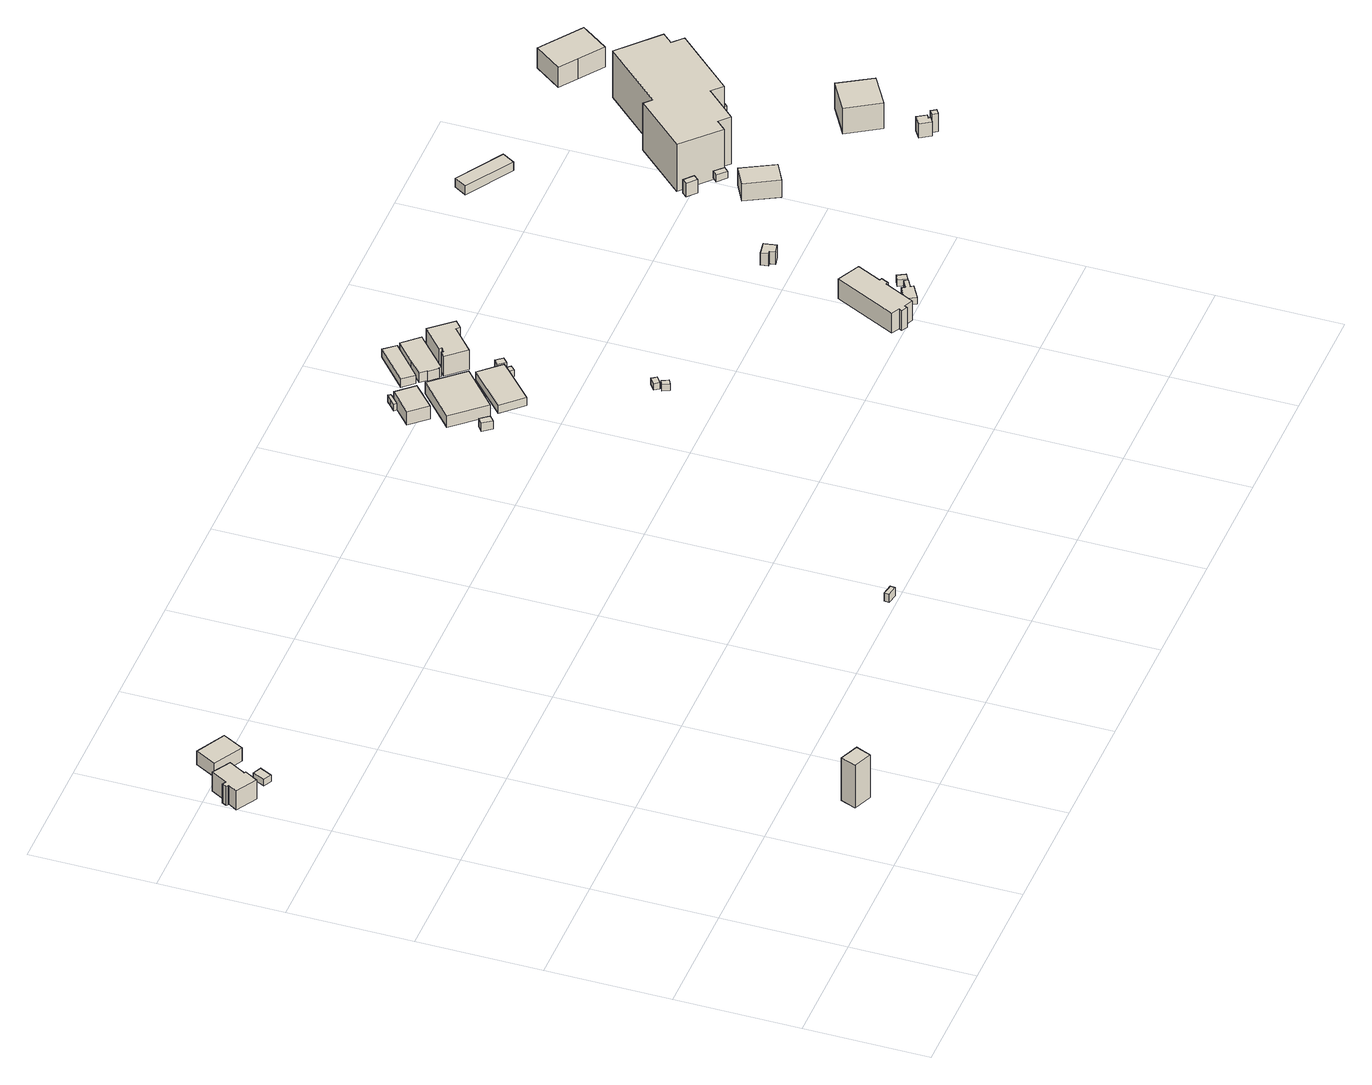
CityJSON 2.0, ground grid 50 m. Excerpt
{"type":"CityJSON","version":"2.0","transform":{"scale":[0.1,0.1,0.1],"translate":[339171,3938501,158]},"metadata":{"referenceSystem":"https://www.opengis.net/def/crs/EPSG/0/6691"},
"CityObjects":{
"building1":{"type":"Building","attributes":{"usage":"452","measuredHeight":23,"storeysAboveGround":1,"BuildingIDAttribute.prefecture":"14","BuildingIDAttribute.city":"14151","BuildingDetailAttribute.totalFloorArea":46.72,"BuildingDetailAttribute.buildingFootprintArea":46.72,"BuildingDetailAttribute.buildingStructureType":"610","BuildingDetailAttribute.buildingStructureOrgType":"2","BuildingDetailAttribute.orgUsage":"193","BuildingDetailAttribute.surveyYear":2015,"BuildingLandSlideRiskAttribute.description":"1","BuildingLandSlideRiskAttribute.areaType":"1"},"geometry":[{"type":"Solid","lod":"1","boundaries":[[[[0,1,2,3]],[[2,4,5,3]],[[1,6,4,2]],[[0,7,6,1]],[[3,5,7,0]],[[4,6,7,5]]]]}]},
"building2":{"type":"Building","attributes":{"usage":"411","measuredHeight":10.3,"storeysAboveGround":2,"BuildingIDAttribute.prefecture":"14","BuildingIDAttribute.city":"14151","BuildingDetailAttribute.totalFloorArea":139.09,"BuildingDetailAttribute.buildingFootprintArea":69.54,"BuildingDetailAttribute.buildingStructureType":"610","BuildingDetailAttribute.buildingStructureOrgType":"2","BuildingDetailAttribute.orgUsage":"10","BuildingDetailAttribute.surveyYear":2015,"BuildingLandSlideRiskAttribute.description":"1","BuildingLandSlideRiskAttribute.areaType":"1"},"geometry":[{"type":"Solid","lod":"1","boundaries":[[[[8,9,10,11,12,13,14,15,16,17,18,19]],[[18,20,21,19]],[[17,22,20,18]],[[16,23,22,17]],[[15,24,23,16]],[[14,25,24,15]],[[13,26,25,14]],[[12,27,26,13]],[[11,28,27,12]],[[10,29,28,11]],[[9,30,29,10]],[[8,31,30,9]],[[19,21,31,8]],[[20,22,23,24,25,26,27,28,29,30,31,21]]]]}]},
"building3":{"type":"Building","attributes":{"BuildingIDAttribute.prefecture":"14","BuildingIDAttribute.city":"14151","BuildingDetailAttribute.surveyYear":2015,"BuildingLandSlideRiskAttribute.description":"1","BuildingLandSlideRiskAttribute.areaType":"1"},"geometry":[{"type":"Solid","lod":"1","boundaries":[[[[32,33,34,35]],[[34,36,37,35]],[[33,38,36,34]],[[32,39,38,33]],[[35,37,39,32]],[[36,38,39,37]]]]}]},
"building4":{"type":"Building","attributes":{"usage":"411","measuredHeight":11,"storeysAboveGround":2,"BuildingIDAttribute.prefecture":"14","BuildingIDAttribute.city":"14151","BuildingDetailAttribute.totalFloorArea":184.14,"BuildingDetailAttribute.buildingFootprintArea":92.07,"BuildingDetailAttribute.buildingStructureType":"601","BuildingDetailAttribute.buildingStructureOrgType":"1","BuildingDetailAttribute.orgUsage":"10","BuildingDetailAttribute.surveyYear":2015,"BuildingLandSlideRiskAttribute.description":"1","BuildingLandSlideRiskAttribute.areaType":"1"},"geometry":[{"type":"Solid","lod":"1","boundaries":[[[[40,41,42,43]],[[42,44,45,43]],[[41,46,44,42]],[[40,47,46,41]],[[43,45,47,40]],[[44,46,47,45]]]]}]},
"building5":{"type":"Building","attributes":{"measuredHeight":4.1,"BuildingIDAttribute.prefecture":"14","BuildingIDAttribute.city":"14151","BuildingDetailAttribute.surveyYear":2015,"BuildingLandSlideRiskAttribute.description":"1","BuildingLandSlideRiskAttribute.areaType":"1"},"geometry":[{"type":"Solid","lod":"1","boundaries":[[[[48,49,50,51]],[[50,52,53,51]],[[49,54,52,50]],[[48,55,54,49]],[[51,53,55,48]],[[52,54,55,53]]]]}]},
"building6":{"type":"Building","attributes":{"measuredHeight":4.1,"BuildingIDAttribute.prefecture":"14","BuildingIDAttribute.city":"14151","BuildingDetailAttribute.surveyYear":2015,"BuildingLandSlideRiskAttribute.description":"1","BuildingLandSlideRiskAttribute.areaType":"1"},"geometry":[{"type":"Solid","lod":"1","boundaries":[[[[56,57,58,59]],[[58,60,61,59]],[[57,62,60,58]],[[56,63,62,57]],[[59,61,63,56]],[[60,62,63,61]]]]}]},
"building7":{"type":"Building","attributes":{"usage":"441","measuredHeight":6.3,"storeysAboveGround":1,"BuildingIDAttribute.prefecture":"14","BuildingIDAttribute.city":"14151","BuildingDetailAttribute.totalFloorArea":92.82,"BuildingDetailAttribute.buildingFootprintArea":92.82,"BuildingDetailAttribute.buildingStructureType":"610","BuildingDetailAttribute.buildingStructureOrgType":"2","BuildingDetailAttribute.orgUsage":"160","BuildingDetailAttribute.surveyYear":2015},"geometry":[{"type":"Solid","lod":"1","boundaries":[[[[64,65,66,67]],[[66,68,69,67]],[[65,70,68,66]],[[64,71,70,65]],[[67,69,71,64]],[[68,70,71,69]]]]}]},
"building8":{"type":"Building","attributes":{"measuredHeight":3.5,"BuildingIDAttribute.prefecture":"14","BuildingIDAttribute.city":"14151","BuildingDetailAttribute.surveyYear":2015},"geometry":[{"type":"Solid","lod":"1","boundaries":[[[[72,73,74,75,76,77]],[[76,78,79,77]],[[75,80,78,76]],[[74,81,80,75]],[[73,82,81,74]],[[72,83,82,73]],[[77,79,83,72]],[[78,80,81,82,83,79]]]]}]},
"building9":{"type":"Building","attributes":{"measuredHeight":5.6,"BuildingIDAttribute.prefecture":"14","BuildingIDAttribute.city":"14151","BuildingDetailAttribute.surveyYear":2015,"BuildingLandSlideRiskAttribute.description":"1","BuildingLandSlideRiskAttribute.areaType":"1"},"geometry":[{"type":"Solid","lod":"1","boundaries":[[[[84,85,86,87]],[[86,88,89,87]],[[85,90,88,86]],[[84,91,90,85]],[[87,89,91,84]],[[88,90,91,89]]]]}]},
"building10":{"type":"Building","attributes":{"BuildingIDAttribute.prefecture":"14","BuildingIDAttribute.city":"14151","BuildingDetailAttribute.surveyYear":2015},"geometry":[{"type":"Solid","lod":"1","boundaries":[[[[92,93,94,95]],[[94,96,97,95]],[[93,98,96,94]],[[92,99,98,93]],[[95,97,99,92]],[[96,98,99,97]]]]}]},
"building11":{"type":"Building","attributes":{"usage":"441","measuredHeight":3.9,"storeysAboveGround":1,"BuildingIDAttribute.prefecture":"14","BuildingIDAttribute.city":"14151","BuildingDetailAttribute.totalFloorArea":189.99,"BuildingDetailAttribute.buildingFootprintArea":189.99,"BuildingDetailAttribute.buildingStructureType":"610","BuildingDetailAttribute.buildingStructureOrgType":"2","BuildingDetailAttribute.orgUsage":"160","BuildingDetailAttribute.surveyYear":2015},"geometry":[{"type":"Solid","lod":"1","boundaries":[[[[100,101,102,103,104]],[[103,105,106,104]],[[102,107,105,103]],[[101,108,107,102]],[[100,109,108,101]],[[104,106,109,100]],[[105,107,108,109,106]]]]}]},
"building12":{"type":"Building","attributes":{"BuildingIDAttribute.prefecture":"14","BuildingIDAttribute.city":"14151","BuildingDetailAttribute.surveyYear":2015},"geometry":[{"type":"Solid","lod":"1","boundaries":[[[[110,111,112,113]],[[112,114,115,113]],[[111,116,114,112]],[[110,117,116,111]],[[113,115,117,110]],[[114,116,117,115]]]]}]},
"building13":{"type":"Building","attributes":{"BuildingIDAttribute.prefecture":"14","BuildingIDAttribute.city":"14151","BuildingDetailAttribute.surveyYear":2015},"geometry":[{"type":"Solid","lod":"1","boundaries":[[[[118,119,120,121]],[[120,122,123,121]],[[119,124,122,120]],[[118,125,124,119]],[[121,123,125,118]],[[122,124,125,123]]]]}]},
"building14":{"type":"Building","attributes":{"usage":"441","measuredHeight":4.3,"storeysAboveGround":1,"BuildingIDAttribute.prefecture":"14","BuildingIDAttribute.city":"14151","BuildingDetailAttribute.totalFloorArea":88.19,"BuildingDetailAttribute.buildingFootprintArea":88.19,"BuildingDetailAttribute.buildingStructureType":"610","BuildingDetailAttribute.buildingStructureOrgType":"2","BuildingDetailAttribute.orgUsage":"160","BuildingDetailAttribute.surveyYear":2015},"geometry":[{"type":"Solid","lod":"1","boundaries":[[[[126,127,128,129,130]],[[129,131,132,130]],[[128,133,131,129]],[[127,134,133,128]],[[126,135,134,127]],[[130,132,135,126]],[[131,133,134,135,132]]]]}]},
"building15":{"type":"Building","attributes":{"BuildingIDAttribute.prefecture":"14","BuildingIDAttribute.city":"14151","BuildingDetailAttribute.surveyYear":2015},"geometry":[{"type":"Solid","lod":"1","boundaries":[[[[136,137,138,139]],[[138,140,141,139]],[[137,142,140,138]],[[136,143,142,137]],[[139,141,143,136]],[[140,142,143,141]]]]}]},
"building16":{"type":"Building","attributes":{"usage":"441","measuredHeight":6.9,"storeysAboveGround":1,"BuildingIDAttribute.prefecture":"14","BuildingIDAttribute.city":"14151","BuildingDetailAttribute.totalFloorArea":133.7,"BuildingDetailAttribute.buildingFootprintArea":133.7,"BuildingDetailAttribute.buildingStructureType":"610","BuildingDetailAttribute.buildingStructureOrgType":"2","BuildingDetailAttribute.orgUsage":"160","BuildingDetailAttribute.surveyYear":2015},"geometry":[{"type":"Solid","lod":"1","boundaries":[[[[144,145,146,147,148,149,150,151,152,153]],[[152,154,155,153]],[[151,156,154,152]],[[150,157,156,151]],[[149,158,157,150]],[[148,159,158,149]],[[147,160,159,148]],[[146,161,160,147]],[[145,162,161,146]],[[144,163,162,145]],[[153,155,163,144]],[[154,156,157,158,159,160,161,162,163,155]]]]}]},
"building17":{"type":"Building","attributes":{"usage":"441","measuredHeight":9.6,"storeysAboveGround":3,"BuildingIDAttribute.prefecture":"14","BuildingIDAttribute.city":"14151","BuildingDetailAttribute.totalFloorArea":372.93,"BuildingDetailAttribute.buildingFootprintArea":124.31,"BuildingDetailAttribute.buildingStructureType":"610","BuildingDetailAttribute.buildingStructureOrgType":"2","BuildingDetailAttribute.orgUsage":"160","BuildingDetailAttribute.surveyYear":2015},"geometry":[{"type":"Solid","lod":"1","boundaries":[[[[164,165,166,167,168,169,170,171,172,173]],[[172,174,175,173]],[[171,176,174,172]],[[170,177,176,171]],[[169,178,177,170]],[[168,179,178,169]],[[167,180,179,168]],[[166,181,180,167]],[[165,182,181,166]],[[164,183,182,165]],[[173,175,183,164]],[[174,176,177,178,179,180,181,182,183,175]]]]}]},
"building18":{"type":"Building","attributes":{"usage":"441","measuredHeight":10,"storeysAboveGround":2,"BuildingIDAttribute.prefecture":"14","BuildingIDAttribute.city":"14151","BuildingDetailAttribute.totalFloorArea":506.31,"BuildingDetailAttribute.buildingFootprintArea":253.16,"BuildingDetailAttribute.buildingStructureType":"610","BuildingDetailAttribute.buildingStructureOrgType":"2","BuildingDetailAttribute.orgUsage":"172","BuildingDetailAttribute.surveyYear":2015,"BuildingLandSlideRiskAttribute.description":"1","BuildingLandSlideRiskAttribute.areaType":"1"},"geometry":[{"type":"Solid","lod":"1","boundaries":[[[[184,185,186,187,188,189,190,191,192,193,194,195]],[[194,196,197,195]],[[193,198,196,194]],[[192,199,198,193]],[[191,200,199,192]],[[190,201,200,191]],[[189,202,201,190]],[[188,203,202,189]],[[187,204,203,188]],[[186,205,204,187]],[[185,206,205,186]],[[184,207,206,185]],[[195,197,207,184]],[[196,198,199,200,201,202,203,204,205,206,207,197]]]]}]},
"building19":{"type":"Building","attributes":{"BuildingIDAttribute.prefecture":"14","BuildingIDAttribute.city":"14151","BuildingDetailAttribute.surveyYear":2015},"geometry":[{"type":"Solid","lod":"1","boundaries":[[[[208,209,210,211,212,213,214,215]],[[214,216,217,215]],[[213,218,216,214]],[[212,219,218,213]],[[211,220,219,212]],[[210,221,220,211]],[[209,222,221,210]],[[208,223,222,209]],[[215,217,223,208]],[[216,218,219,220,221,222,223,217]]]]}]},
"building20":{"type":"Building","attributes":{"BuildingIDAttribute.prefecture":"14","BuildingIDAttribute.city":"14151","BuildingDetailAttribute.surveyYear":2015},"geometry":[{"type":"Solid","lod":"1","boundaries":[[[[224,225,226,227]],[[226,228,229,227]],[[225,230,228,226]],[[224,231,230,225]],[[227,229,231,224]],[[228,230,231,229]]]]}]},
"building21":{"type":"Building","attributes":{"measuredHeight":5.9,"BuildingIDAttribute.prefecture":"14","BuildingIDAttribute.city":"14151","BuildingDetailAttribute.surveyYear":2015,"BuildingLandSlideRiskAttribute.description":"1","BuildingLandSlideRiskAttribute.areaType":"1"},"geometry":[{"type":"Solid","lod":"1","boundaries":[[[[232,233,234,235,236,237]],[[236,238,239,237]],[[235,240,238,236]],[[234,241,240,235]],[[233,242,241,234]],[[232,243,242,233]],[[237,239,243,232]],[[238,240,241,242,243,239]]]]}]},
"building22":{"type":"Building","attributes":{"usage":"452","measuredHeight":8.5,"storeysAboveGround":3,"BuildingIDAttribute.prefecture":"14","BuildingIDAttribute.city":"14151","BuildingDetailAttribute.totalFloorArea":25.38,"BuildingDetailAttribute.buildingFootprintArea":8.46,"BuildingDetailAttribute.buildingStructureType":"610","BuildingDetailAttribute.buildingStructureOrgType":"2","BuildingDetailAttribute.orgUsage":"193","BuildingDetailAttribute.surveyYear":2015},"geometry":[{"type":"Solid","lod":"1","boundaries":[[[[244,245,246,247]],[[246,248,249,247]],[[245,250,248,246]],[[244,251,250,245]],[[247,249,251,244]],[[248,250,251,249]]]]}]},
"building23":{"type":"Building","attributes":{"usage":"452","measuredHeight":8.6,"storeysAboveGround":1,"BuildingIDAttribute.prefecture":"14","BuildingIDAttribute.city":"14151","BuildingDetailAttribute.totalFloorArea":115.68,"BuildingDetailAttribute.buildingFootprintArea":115.68,"BuildingDetailAttribute.buildingStructureType":"610","BuildingDetailAttribute.buildingStructureOrgType":"2","BuildingDetailAttribute.orgUsage":"193","BuildingDetailAttribute.surveyYear":2015,"BuildingLandSlideRiskAttribute.description":"1","BuildingLandSlideRiskAttribute.areaType":"1"},"geometry":[{"type":"Solid","lod":"1","boundaries":[[[[252,253,254,255]],[[254,256,257,255]],[[253,258,256,254]],[[252,259,258,253]],[[255,257,259,252]],[[256,258,259,257]]]]}]},
"building24":{"type":"Building","attributes":{"usage":"452","measuredHeight":4.6,"storeysAboveGround":1,"BuildingIDAttribute.prefecture":"14","BuildingIDAttribute.city":"14151","BuildingDetailAttribute.totalFloorArea":106.24,"BuildingDetailAttribute.buildingFootprintArea":106.24,"BuildingDetailAttribute.buildingStructureType":"610","BuildingDetailAttribute.buildingStructureOrgType":"2","BuildingDetailAttribute.orgUsage":"193","BuildingDetailAttribute.surveyYear":2015,"BuildingLandSlideRiskAttribute.description":"1","BuildingLandSlideRiskAttribute.areaType":"1"},"geometry":[{"type":"Solid","lod":"1","boundaries":[[[[260,261,262,263]],[[262,264,265,263]],[[261,266,264,262]],[[260,267,266,261]],[[263,265,267,260]],[[264,266,267,265]]]]}]},
"building25":{"type":"Building","attributes":{"usage":"452","measuredHeight":11.4,"storeysAboveGround":3,"BuildingIDAttribute.prefecture":"14","BuildingIDAttribute.city":"14151","BuildingDetailAttribute.totalFloorArea":25.77,"BuildingDetailAttribute.buildingFootprintArea":8.59,"BuildingDetailAttribute.buildingStructureType":"610","BuildingDetailAttribute.buildingStructureOrgType":"2","BuildingDetailAttribute.orgUsage":"193","BuildingDetailAttribute.surveyYear":2015,"BuildingLandSlideRiskAttribute.description":"1","BuildingLandSlideRiskAttribute.areaType":"1"},"geometry":[{"type":"Solid","lod":"1","boundaries":[[[[268,269,270,271]],[[270,272,273,271]],[[269,274,272,270]],[[268,275,274,269]],[[271,273,275,268]],[[272,274,275,273]]]]}]},
"building26":{"type":"Building","attributes":{"measuredHeight":7.1,"BuildingIDAttribute.prefecture":"14","BuildingIDAttribute.city":"14151","BuildingDetailAttribute.surveyYear":2015},"geometry":[{"type":"Solid","lod":"1","boundaries":[[[[276,277,278,279,280,281]],[[280,282,283,281]],[[279,284,282,280]],[[278,285,284,279]],[[277,286,285,278]],[[276,287,286,277]],[[281,283,287,276]],[[282,284,285,286,287,283]]]]}]},
"building27":{"type":"Building","attributes":{"measuredHeight":9.3,"BuildingIDAttribute.prefecture":"14","BuildingIDAttribute.city":"14151","BuildingDetailAttribute.surveyYear":2015},"geometry":[{"type":"Solid","lod":"1","boundaries":[[[[288,289,290,291]],[[290,292,293,291]],[[289,294,292,290]],[[288,295,294,289]],[[291,293,295,288]],[[292,294,295,293]]]]}]},
"building28":{"type":"Building","attributes":{"usage":"452","measuredHeight":31.2,"storeysAboveGround":3,"BuildingIDAttribute.prefecture":"14","BuildingIDAttribute.city":"14151","BuildingDetailAttribute.totalFloorArea":4511.25,"BuildingDetailAttribute.buildingFootprintArea":1503.75,"BuildingDetailAttribute.buildingStructureType":"610","BuildingDetailAttribute.buildingStructureOrgType":"2","BuildingDetailAttribute.orgUsage":"193","BuildingDetailAttribute.surveyYear":2015,"BuildingLandSlideRiskAttribute.description":"1","BuildingLandSlideRiskAttribute.areaType":"1"},"geometry":[{"type":"Solid","lod":"1","boundaries":[[[[296,297,298,299,300,301,302,303,304,305,306,307,308,309]],[[308,310,311,309]],[[307,312,310,308]],[[306,313,312,307]],[[305,314,313,306]],[[304,315,314,305]],[[303,316,315,304]],[[302,317,316,303]],[[301,318,317,302]],[[300,319,318,301]],[[299,320,319,300]],[[298,321,320,299]],[[297,322,321,298]],[[296,323,322,297]],[[309,311,323,296]],[[310,312,313,314,315,316,317,318,319,320,321,322,323,311]]]]}]},
"building29":{"type":"Building","attributes":{"usage":"452","measuredHeight":13.2,"storeysAboveGround":2,"BuildingIDAttribute.prefecture":"14","BuildingIDAttribute.city":"14151","BuildingDetailAttribute.totalFloorArea":438.05,"BuildingDetailAttribute.buildingFootprintArea":219.02,"BuildingDetailAttribute.buildingStructureType":"610","BuildingDetailAttribute.buildingStructureOrgType":"2","BuildingDetailAttribute.orgUsage":"193","BuildingDetailAttribute.surveyYear":2015},"geometry":[{"type":"Solid","lod":"1","boundaries":[[[[324,325,326,327]],[[326,328,329,327]],[[325,330,328,326]],[[324,331,330,325]],[[327,329,331,324]],[[328,330,331,329]]]]}]},
"building30":{"type":"Building","attributes":{"measuredHeight":20.8,"BuildingIDAttribute.prefecture":"14","BuildingIDAttribute.city":"14151","BuildingDetailAttribute.surveyYear":2015},"geometry":[{"type":"Solid","lod":"1","boundaries":[[[[332,333,334,335]],[[334,336,337,335]],[[333,338,336,334]],[[332,339,338,333]],[[335,337,339,332]],[[336,338,339,337]]]]}]},
"building31":{"type":"Building","attributes":{"usage":"421","measuredHeight":9.8,"storeysAboveGround":2,"BuildingIDAttribute.prefecture":"14","BuildingIDAttribute.city":"14151","BuildingDetailAttribute.totalFloorArea":587.09,"BuildingDetailAttribute.buildingFootprintArea":293.54,"BuildingDetailAttribute.buildingStructureType":"610","BuildingDetailAttribute.buildingStructureOrgType":"2","BuildingDetailAttribute.orgUsage":"120","BuildingDetailAttribute.surveyYear":2015},"geometry":[{"type":"Solid","lod":"1","boundaries":[[[[340,341,342,343,344,345]],[[344,346,347,345]],[[343,348,346,344]],[[342,349,348,343]],[[341,350,349,342]],[[340,351,350,341]],[[345,347,351,340]],[[346,348,349,350,351,347]]]]}]}
},
"vertices":[
[178,36,517],[204,98,517],[280,66,517],[255,4,517],[280,66,717],[255,4,717],[204,98,717],[178,36,717],
[128,2407,7],[111,2378,7],[118,2374,7],[86,2320,7],[2,2369,7],[24,2406,7],[19,2409,7],[13,2412,7],[24,2431,7],[37,2423,7],[76,2489,7],[150,2446,7],[76,2489,96],[150,2446,96],[37,2423,96],[24,2431,96],[13,2412,96],[19,2409,96],[24,2406,96],[2,2369,96],[86,2320,96],[118,2374,96],[111,2378,96],[128,2407,96],
[162,2361,31],[196,2345,31],[172,2295,31],[138,2311,31],[172,2295,61],[138,2311,61],[196,2345,61],[162,2361,61],
[136,2502,23],[182,2587,23],[302,2523,23],[256,2438,23],[302,2523,86],[256,2438,86],[182,2587,86],[136,2502,86],
[1458,358,415],[1461,379,415],[1505,371,415],[1502,351,415],[1505,371,453],[1502,351,453],[1461,379,453],[1458,358,453],
[1732,2046,572],[1759,2011,572],[1736,1992,572],[1709,2028,572],[1736,1992,611],[1709,2028,611],[1759,2011,611],[1732,2046,611],
[1732,2235,557],[1671,2303,557],[1765,2388,557],[1826,2320,557],[1765,2388,618],[1826,2320,618],[1671,2303,618],[1732,2235,618],
[1714,2357,579],[1706,2366,579],[1731,2388,579],[1748,2404,579],[1756,2395,579],[1749,2388,579],[1756,2395,610],[1749,2388,610],[1748,2404,610],[1731,2388,610],[1706,2366,610],[1714,2357,610],
[1802,2027,572],[1689,2154,572],[1846,2294,572],[1960,2166,572],[1846,2294,626],[1960,2166,626],[1689,2154,626],[1802,2027,626],
[2125,1448,624],[2103,1437,624],[2090,1464,624],[2112,1475,624],[2090,1464,654],[2112,1475,654],[2103,1437,654],[2125,1448,654],
[2050,2061,580],[2021,2033,580],[1896,1919,580],[1819,2002,580],[1974,2144,580],[1819,2002,618],[1974,2144,618],[1896,1919,618],[2021,2033,618],[2050,2061,618],
[2115,1516,621],[2130,1497,621],[2102,1476,621],[2088,1495,621],[2102,1476,651],[2088,1495,651],[2130,1497,651],[2115,1516,651],
[2021,2033,583],[2040,2051,583],[2055,2035,583],[2037,2017,583],[2055,2035,613],[2037,2017,613],[2040,2051,613],[2021,2033,613],
[1881,2343,580],[1842,2387,580],[1983,2511,580],[2022,2466,580],[1931,2386,580],[2022,2466,618],[1931,2386,618],[1983,2511,618],[1842,2387,618],[1881,2343,618],
[2069,2105,581],[2092,2078,581],[2071,2059,581],[2047,2086,581],[2071,2059,611],[2047,2086,611],[2092,2078,611],[2069,2105,611],
[1949,2269,580],[1942,2276,580],[1938,2273,580],[1908,2306,580],[1912,2310,580],[1891,2334,580],[1948,2386,580],[2031,2458,580],[2090,2394,580],[2078,2384,580],[2090,2394,625],[2078,2384,625],[2031,2458,625],[1948,2386,625],[1891,2334,625],[1912,2310,625],[1908,2306,625],[1938,2273,625],[1942,2276,625],[1949,2269,625],
[1975,2278,581],[1982,2270,581],[1997,2284,581],[1991,2291,581],[2086,2375,581],[2163,2287,581],[2132,2260,581],[2120,2273,581],[2020,2186,581],[1954,2260,581],[2020,2186,673],[1954,2260,673],[2120,2273,673],[2132,2260,673],[2163,2287,673],[2086,2375,673],[1991,2291,673],[1997,2284,673],[1982,2270,673],[1975,2278,673],
[2707,734,650],[2682,746,650],[2689,759,650],[2656,775,650],[2778,1027,650],[2872,981,650],[2824,882,650],[2834,877,650],[2819,848,650],[2810,852,650],[2750,729,650],[2713,746,650],[2750,729,743],[2713,746,743],[2810,852,743],[2819,848,743],[2834,877,743],[2824,882,743],[2872,981,743],[2778,1027,743],[2656,775,743],[2689,759,743],[2682,746,743],[2707,734,743],
[2851,809,676],[2860,793,676],[2894,813,676],[2902,799,676],[2869,780,676],[2876,769,676],[2817,734,676],[2793,775,676],[2817,734,706],[2793,775,706],[2876,769,706],[2869,780,706],[2902,799,706],[2894,813,706],[2860,793,706],[2851,809,706],
[2935,818,673],[2910,803,673],[2890,837,673],[2916,851,673],[2890,837,703],[2916,851,703],[2910,803,703],[2935,818,703],
[2955,1325,628],[2914,1317,628],[2910,1340,628],[2897,1338,628],[2891,1368,628],[2946,1377,628],[2891,1368,686],[2946,1377,686],[2897,1338,686],[2910,1340,686],[2914,1317,686],[2955,1325,686],
[3229,1789,594],[3265,1757,594],[3248,1738,594],[3212,1770,594],[3248,1738,657],[3212,1770,657],[3265,1757,657],[3229,1789,657],
[3319,1608,612],[3388,1477,612],[3306,1433,612],[3237,1564,612],[3306,1433,692],[3237,1564,692],[3388,1477,692],[3319,1608,692],
[2950,2532,596],[2981,2582,596],[3172,2463,596],[3141,2413,596],[3172,2463,637],[3141,2413,637],[2981,2582,637],[2950,2532,637],
[3321,1704,618],[3355,1672,618],[3337,1653,618],[3303,1685,618],[3337,1653,650],[3303,1685,650],[3355,1672,650],[3321,1704,650],
[3750,1072,684],[3773,1036,684],[3759,1026,684],[3763,1019,684],[3740,1004,684],[3712,1047,684],[3740,1004,750],[3712,1047,750],[3763,1019,750],[3759,1026,750],[3773,1036,750],[3750,1072,750],
[3778,1025,684],[3792,1006,684],[3773,993,684],[3760,1012,684],[3773,993,769],[3760,1012,769],[3792,1006,769],[3778,1025,769],
[3360,1675,604],[3218,1809,604],[3403,2006,604],[3433,1978,604],[3652,2210,604],[3805,2067,604],[3769,2027,604],[3810,1988,604],[3727,1900,604],[3596,1760,604],[3593,1758,604],[3552,1797,604],[3436,1674,604],[3396,1713,604],[3436,1674,824],[3396,1713,824],[3552,1797,824],[3593,1758,824],[3596,1760,824],[3727,1900,824],[3810,1988,824],[3769,2027,824],[3805,2067,824],[3652,2210,824],[3433,1978,824],[3403,2006,824],[3218,1809,824],[3360,1675,824],
[3739,1381,711],[3817,1250,711],[3690,1174,711],[3612,1305,711],[3690,1174,831],[3612,1305,831],[3817,1250,831],[3739,1381,831],
[3596,1760,622],[3727,1900,622],[3737,1890,622],[3605,1752,622],[3737,1890,726],[3605,1752,726],[3727,1900,726],[3596,1760,726],
[3805,2294,607],[3706,2365,607],[3636,2416,607],[3717,2527,607],[3886,2406,607],[3855,2363,607],[3886,2406,701],[3855,2363,701],[3717,2527,701],[3636,2416,701],[3706,2365,701],[3805,2294,701]
]}
